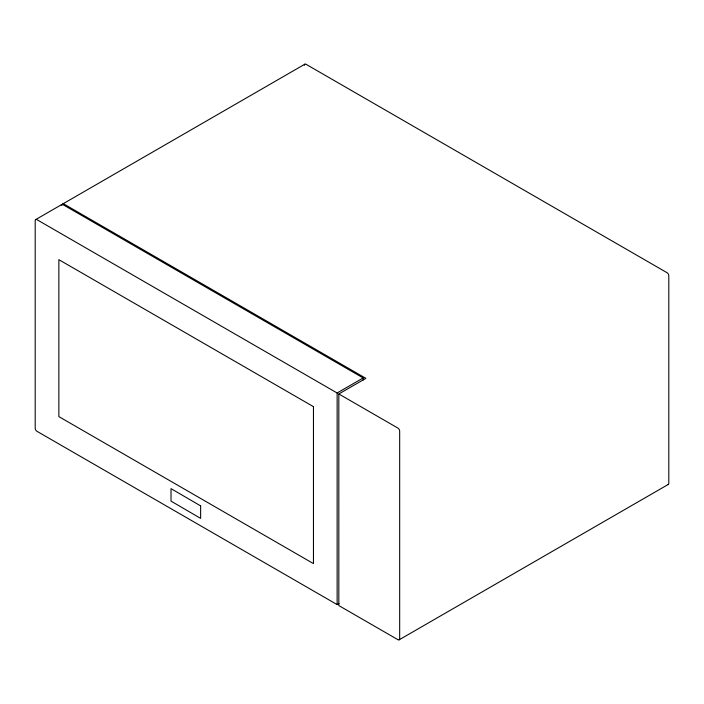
<?xml version="1.0" encoding="UTF-8"?>
<svg xmlns="http://www.w3.org/2000/svg" width="704" height="704" viewBox="0 0 704 704"><rect width="100%" height="100%" fill="white"/><g stroke="black" fill="none" stroke-linecap="round" stroke-linejoin="round"><path stroke-width="1.06" d="M35.719 219.569L61.75 204.538M62.762 203.958L304.85 64.187M338.985 603.522L337.128 604.595L36.96 431.297A2.49 1.443 60 0 1 35.2 428.243L35.2 220.713A2.49 1.443 60 0 1 36.96 219.692L337.128 392.99L363.158 377.96L363.158 380.046M338.826 393.976L397.91 428.085A2.49 1.443 60 0 1 399.67 431.138L399.67 638.669A2.49 1.443 60 0 1 397.91 639.69L338.826 605.581L338.818 393.967L365.878 378.356L64.011 204.081A2.49 1.443 60 0 0 62.251 205.093M399.15 639.813L668.281 484.431M363.158 377.96L62.999 204.662A2.49 1.443 60 0 0 61.292 205.19M337.128 392.99L337.128 604.595M667.92 484.546A2.49 1.443 60 0 0 668.8 483.287L668.8 275.757A2.49 1.443 60 0 0 667.04 272.703L306.09 64.31A2.49 1.443 60 0 0 304.33 65.331M313.456 406.657L58.863 259.67L58.863 416.61L313.456 563.605L313.456 406.657M200.631 505.894L171.019 488.638L171.019 501.125L200.631 518.382L200.631 505.894"/></g></svg>
